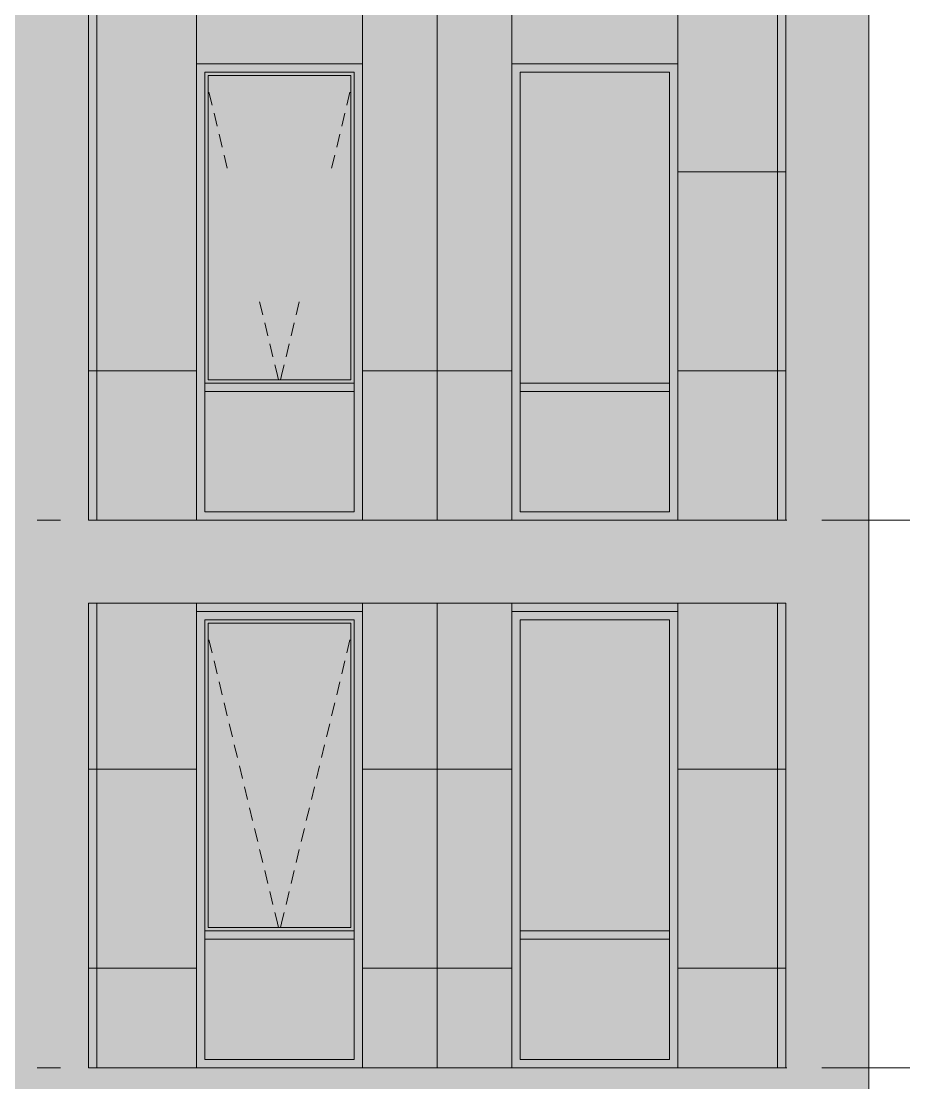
# Model space of a CAD drawing. Header units: millimetres. Extents: x 1499747 to 4230374, y -28481 to 441852.
# Drawn here: x 4040387 to 4045738, y 373938 to 380335 of the extents above; entities that cross this region are included whole.
import ezdxf

# ---------------------------------------------------------------- set-up
doc = ezdxf.new("R2010")
doc.units = ezdxf.units.MM
doc.header["$MEASUREMENT"] = 0
doc.layers.add('Чертеж и Рисунок', color=7, linetype='Continuous')

msp = doc.modelspace()

# ---------------------------------------------------------------- hatches: boundary and pattern name
at = {"layer": 'Чертеж и Рисунок', "linetype": 'Continuous', "lineweight": 0, "true_color": 0xbc9a89}
for points in [[(4045491.959991996, 373528.3710789105), (4045491.959991996, 400428.4121761327), (4044991.959228107, 400428.4121761327), (4044991.959228107, 373528.3710789105)], [(4040791.652810981, 399928.4114122438), (4040291.652047093, 399928.4114122438), (4040291.652047093, 374028.3718427994), (4040791.652810981, 374028.3718427994)], [(4040791.652810981, 377328.376884466), (4040791.652810981, 376828.3761205771), (4044991.959228107, 376828.3761205771), (4044991.959228107, 377328.376884466)], [(4044991.959228107, 374028.3718427994), (4021741.893707228, 374028.3718427994), (4021741.893707228, 373528.3710789105), (4044991.959228107, 373528.3710789105)]]:
    msp.add_hatch(color=33, dxfattribs=at).paths.add_polyline_path(points)
at = {"layer": 'Чертеж и Рисунок', "linetype": 'Continuous', "lineweight": 0, "true_color": 0xffffff}
h = msp.add_hatch(color=7, dxfattribs=at)
h.paths.add_polyline_path([(4040791.652810981, 383428.3862039105), (4040791.652810981, 377328.376884466), (4041442.053779018, 377328.376884466), (4041442.053779018, 380078.3810664833), (4042442.055341069, 380078.3810664833), (4042442.055341069, 377328.376884466), (4043341.856709206, 377328.376884466), (4043341.856709206, 380078.3810664833), (4044341.858271257, 380078.3810664833), (4044341.858271257, 377328.376884466), (4044991.959187278, 377328.376884466), (4044991.959187278, 383428.3862039105)])
h.paths.add_polyline_path([(4042442.055341069, 380628.3819574252), (4041442.053779018, 380628.3819574252), (4041442.053779018, 383378.3861394426), (4042442.055341069, 383378.3861394426)], flags=0)
h.paths.add_polyline_path([(4043341.856709206, 380628.3819574252), (4043341.856709206, 383378.3861394426), (4044341.858271257, 383378.3861394426), (4044341.858271257, 380628.3819574252)], flags=0)
at = {"layer": 'Чертеж и Рисунок', "linetype": 'Continuous', "lineweight": 0, "true_color": 0x2e2e2e}
for points in [[(4041442.053804648, 379728.3805511327), (4041492.053881037, 379728.3805511327), (4041492.053881037, 380028.381009466), (4041442.053804648, 380078.3810858549)], [(4041942.054568538, 380078.3810858549), (4041442.053804648, 380078.3810858549), (4041492.053881037, 380028.381009466), (4041942.054568538, 380028.381009466)], [(4041942.054568538, 380078.3810858549), (4041942.054568538, 380028.381009466), (4042392.055256037, 380028.381009466), (4042442.055332426, 380078.3810858549)], [(4042442.055332426, 379728.3805511327), (4042442.055332426, 380078.3810858549), (4042392.055256037, 380028.381009466), (4042392.055256037, 379728.3805511327)], [(4043341.85670712, 379728.3805511327), (4043391.856783509, 379728.3805511327), (4043391.856783509, 380028.381009466), (4043341.85670712, 380078.3810858549)], [(4043841.85747101, 380078.3810858549), (4043341.85670712, 380078.3810858549), (4043391.856783509, 380028.381009466), (4043841.85747101, 380028.381009466)], [(4043841.85747101, 380078.3810858549), (4043841.85747101, 380028.381009466), (4044291.858158509, 380028.381009466), (4044341.858234898, 380078.3810858549)], [(4044341.858234898, 379728.3805511327), (4044341.858234898, 380078.3810858549), (4044291.858158509, 380028.381009466), (4044291.858158509, 379728.3805511327)], [(4041442.053804648, 378328.3784122438), (4041492.053881037, 378328.3784122438), (4041492.053881037, 379728.3805511327), (4041442.053804648, 379728.3805511327)], [(4042442.055332426, 378328.3784122438), (4042442.055332426, 379728.3805511327), (4042392.055256037, 379728.3805511327), (4042392.055256037, 378328.3784122438)], [(4043341.85670712, 378328.3784122438), (4043391.856783509, 378328.3784122438), (4043391.856783509, 379728.3805511327), (4043341.85670712, 379728.3805511327)], [(4044341.858234898, 378328.3784122438), (4044341.858234898, 379728.3805511327), (4044291.858158509, 379728.3805511327), (4044291.858158509, 378328.3784122438)], [(4041442.053804648, 378128.3781066883), (4041492.053881037, 378128.3781066883), (4041492.053881037, 378328.3784122438), (4041442.053804648, 378328.3784122438)], [(4042442.055332426, 378128.3781066883), (4042442.055332426, 378328.3784122438), (4042392.055256037, 378328.3784122438), (4042392.055256037, 378128.3781066883)], [(4043341.85670712, 378128.3781066883), (4043391.856783509, 378128.3781066883), (4043391.856783509, 378328.3784122438), (4043341.85670712, 378328.3784122438)], [(4044341.858234898, 378128.3781066883), (4044341.858234898, 378328.3784122438), (4044291.858158509, 378328.3784122438), (4044291.858158509, 378128.3781066883)], [(4041442.053804648, 378128.3781066883), (4041442.053804648, 377328.376884466), (4041492.053881037, 377378.3769608549), (4041492.053881037, 378128.3781066883)], [(4041492.053881037, 378103.3780684938), (4041942.054568538, 378103.3780684938), (4041942.054568538, 378153.3781448827), (4041492.053881037, 378153.3781448827)], [(4041942.054568538, 378153.3781448827), (4041942.054568538, 378103.3780684938), (4042392.055256037, 378103.3780684938), (4042392.055256037, 378153.3781448827)], [(4042442.055332426, 378128.3781066883), (4042392.055256037, 378128.3781066883), (4042392.055256037, 377378.3769608549), (4042442.055332426, 377328.376884466)], [(4043341.85670712, 378128.3781066883), (4043341.85670712, 377328.376884466), (4043391.856783509, 377378.3769608549), (4043391.856783509, 378128.3781066883)], [(4043391.856783509, 378103.3780684938), (4043841.85747101, 378103.3780684938), (4043841.85747101, 378153.3781448827), (4043391.856783509, 378153.3781448827)], [(4043841.85747101, 378153.3781448827), (4043841.85747101, 378103.3780684938), (4044291.858158509, 378103.3780684938), (4044291.858158509, 378153.3781448827)], [(4044341.858234898, 378128.3781066883), (4044291.858158509, 378128.3781066883), (4044291.858158509, 377378.3769608549), (4044341.858234898, 377328.376884466)], [(4041442.053804648, 377328.376884466), (4041942.054568538, 377328.376884466), (4041942.054568538, 377378.3769608549), (4041492.053881037, 377378.3769608549)], [(4041942.054568538, 377328.376884466), (4042442.055332426, 377328.376884466), (4042392.055256037, 377378.3769608549), (4041942.054568538, 377378.3769608549)], [(4043841.85747101, 377328.376884466), (4043841.85747101, 377378.3769608549), (4043391.856783509, 377378.3769608549), (4043341.85670712, 377328.376884466)], [(4043841.85747101, 377328.376884466), (4044341.858234898, 377328.376884466), (4044291.858158509, 377378.3769608549), (4043841.85747101, 377378.3769608549)], [(4041442.053804648, 376428.375509466), (4041492.053881037, 376428.375509466), (4041492.053881037, 376728.3759677993), (4041442.053804648, 376778.3760441883)], [(4041942.054568538, 376778.3760441883), (4041442.053804648, 376778.3760441883), (4041492.053881037, 376728.3759677993), (4041942.054568538, 376728.3759677993)], [(4041942.054568538, 376778.3760441883), (4041942.054568538, 376728.3759677993), (4042392.055256037, 376728.3759677993), (4042442.055332426, 376778.3760441883)], [(4042442.055332426, 376428.375509466), (4042442.055332426, 376778.3760441883), (4042392.055256037, 376728.3759677993), (4042392.055256037, 376428.375509466)], [(4043341.85670712, 376428.375509466), (4043391.856783509, 376428.375509466), (4043391.856783509, 376728.3759677993), (4043341.85670712, 376778.3760441883)], [(4043841.85747101, 376778.3760441883), (4043341.85670712, 376778.3760441883), (4043391.856783509, 376728.3759677993), (4043841.85747101, 376728.3759677993)], [(4043841.85747101, 376778.3760441883), (4043841.85747101, 376728.3759677993), (4044291.858158509, 376728.3759677993), (4044341.858234898, 376778.3760441883)], [(4044341.858234898, 376428.375509466), (4044341.858234898, 376778.3760441883), (4044291.858158509, 376728.3759677993), (4044291.858158509, 376428.375509466)], [(4041442.053804648, 375028.3733705771), (4041492.053881037, 375028.3733705771), (4041492.053881037, 376428.375509466), (4041442.053804648, 376428.375509466)], [(4042442.055332426, 375028.3733705771), (4042442.055332426, 376428.375509466), (4042392.055256037, 376428.375509466), (4042392.055256037, 375028.3733705771)], [(4043341.85670712, 375028.3733705771), (4043391.856783509, 375028.3733705771), (4043391.856783509, 376428.375509466), (4043341.85670712, 376428.375509466)], [(4044341.858234898, 375028.3733705771), (4044341.858234898, 376428.375509466), (4044291.858158509, 376428.375509466), (4044291.858158509, 375028.3733705771)], [(4041442.053804648, 374828.3730650216), (4041492.053881037, 374828.3730650216), (4041492.053881037, 375028.3733705771), (4041442.053804648, 375028.3733705771)], [(4042442.055332426, 374828.3730650216), (4042442.055332426, 375028.3733705771), (4042392.055256037, 375028.3733705771), (4042392.055256037, 374828.3730650216)], [(4043341.85670712, 374828.3730650216), (4043391.856783509, 374828.3730650216), (4043391.856783509, 375028.3733705771), (4043341.85670712, 375028.3733705771)], [(4044341.858234898, 374828.3730650216), (4044341.858234898, 375028.3733705771), (4044291.858158509, 375028.3733705771), (4044291.858158509, 374828.3730650216)], [(4041442.053804648, 374828.3730650216), (4041442.053804648, 374028.3718427994), (4041492.053881037, 374078.3719191882), (4041492.053881037, 374828.3730650216)], [(4041492.053881037, 374803.3730268271), (4041942.054568538, 374803.3730268271), (4041942.054568538, 374853.3731032161), (4041492.053881037, 374853.3731032161)], [(4041942.054568538, 374853.3731032161), (4041942.054568538, 374803.3730268271), (4042392.055256037, 374803.3730268271), (4042392.055256037, 374853.3731032161)], [(4042442.055332426, 374828.3730650216), (4042392.055256037, 374828.3730650216), (4042392.055256037, 374078.3719191882), (4042442.055332426, 374028.3718427994)], [(4043341.85670712, 374828.3730650216), (4043341.85670712, 374028.3718427994), (4043391.856783509, 374078.3719191882), (4043391.856783509, 374828.3730650216)], [(4043391.856783509, 374803.3730268271), (4043841.85747101, 374803.3730268271), (4043841.85747101, 374853.3731032161), (4043391.856783509, 374853.3731032161)], [(4043841.85747101, 374853.3731032161), (4043841.85747101, 374803.3730268271), (4044291.858158509, 374803.3730268271), (4044291.858158509, 374853.3731032161)], [(4044341.858234898, 374828.3730650216), (4044291.858158509, 374828.3730650216), (4044291.858158509, 374078.3719191882), (4044341.858234898, 374028.3718427994)], [(4041442.053804648, 374028.3718427994), (4041942.054568538, 374028.3718427994), (4041942.054568538, 374078.3719191882), (4041492.053881037, 374078.3719191882)], [(4041942.054568538, 374028.3718427994), (4042442.055332426, 374028.3718427994), (4042392.055256037, 374078.3719191882), (4041942.054568538, 374078.3719191882)], [(4043841.85747101, 374028.3718427994), (4043841.85747101, 374078.3719191882), (4043391.856783509, 374078.3719191882), (4043341.85670712, 374028.3718427994)], [(4043841.85747101, 374028.3718427994), (4044341.858234898, 374028.3718427994), (4044291.858158509, 374078.3719191882), (4043841.85747101, 374078.3719191882)]]:
    msp.add_hatch(color=250, dxfattribs=at).paths.add_polyline_path(points)
at = {"layer": 'Чертеж и Рисунок', "linetype": 'Continuous', "lineweight": 0, "true_color": 0xf7fdff}
for points in [[(4041492.053881037, 378153.3781448827), (4041512.053911593, 378173.3781754383), (4041512.053911593, 380008.3809789105), (4041492.053881037, 380028.381009466)], [(4042392.055256037, 380028.381009466), (4041492.053881037, 380028.381009466), (4041512.053911593, 380008.3809789105), (4042372.055225482, 380008.3809789105)], [(4042392.055256037, 378153.3781448827), (4042392.055256037, 380028.381009466), (4042372.055225482, 380008.3809789105), (4042372.055225482, 378173.3781754383)], [(4042392.055256037, 378153.3781448827), (4042372.055225482, 378173.3781754383), (4041512.053911593, 378173.3781754383), (4041492.053881037, 378153.3781448827)], [(4041492.053881037, 374853.3731032161), (4041512.053911593, 374873.3731337716), (4041512.053911593, 376708.3759372438), (4041492.053881037, 376728.3759677993)], [(4042392.055256037, 376728.3759677993), (4041492.053881037, 376728.3759677993), (4041512.053911593, 376708.3759372438), (4042372.055225482, 376708.3759372438)], [(4042392.055256037, 374853.3731032161), (4042392.055256037, 376728.3759677993), (4042372.055225482, 376708.3759372438), (4042372.055225482, 374873.3731337716)], [(4042392.055256037, 374853.3731032161), (4042372.055225482, 374873.3731337716), (4041512.053911593, 374873.3731337716), (4041492.053881037, 374853.3731032161)]]:
    msp.add_hatch(color=7, dxfattribs=at).paths.add_polyline_path(points)
at = {"layer": 'Чертеж и Рисунок', "linetype": 'Continuous', "lineweight": 0, "true_color": 0x84adf9}
for points in [[(4041512.053911593, 378173.3781754383), (4042372.055225482, 378173.3781754383), (4042372.055225482, 380008.3809789105), (4041512.053911593, 380008.3809789105)], [(4043391.856783509, 378153.3781448827), (4044291.858158509, 378153.3781448827), (4044291.858158509, 378328.3784122438), (4044291.858158509, 379728.3805511327), (4044291.858158509, 380028.381009466), (4043391.856783509, 380028.381009466)], [(4041492.053881037, 377378.3769608549), (4042392.055256037, 377378.3769608549), (4042392.055256037, 378103.3780684938), (4041492.053881037, 378103.3780684938)], [(4043391.856783509, 378103.3780684938), (4043391.856783509, 377378.3769608549), (4044291.858158509, 377378.3769608549), (4044291.858158509, 378103.3780684938)], [(4043391.856783509, 374853.3731032161), (4044291.858158509, 374853.3731032161), (4044291.858158509, 375028.3733705771), (4044291.858158509, 376728.3759677993), (4043391.856783509, 376728.3759677993)], [(4041512.053911593, 374873.3731337716), (4042372.055225482, 374873.3731337716), (4042372.055225482, 376708.3759372438), (4041512.053911593, 376708.3759372438)], [(4041492.053881037, 374803.3730268271), (4041492.053881037, 374078.3719191882), (4042392.055256037, 374078.3719191882), (4042392.055256037, 374803.3730268271)], [(4043391.856783509, 374803.3730268271), (4043391.856783509, 374078.3719191882), (4044291.858158509, 374078.3719191882), (4044291.858158509, 374803.3730268271)]]:
    msp.add_hatch(color=161, dxfattribs=at).paths.add_polyline_path(points)
at = {"layer": 'Чертеж и Рисунок', "linetype": 'Continuous', "lineweight": 0, "true_color": 0xffffff}
msp.add_hatch(color=7, dxfattribs=at).paths.add_polyline_path([(4040791.652810981, 374028.3718427994), (4041442.053804648, 374028.3718427994), (4041442.053804648, 376778.3760441883), (4042442.055332426, 376778.3760441883), (4042442.055332426, 374028.3718427994), (4043341.85670712, 374028.3718427994), (4043341.85670712, 376778.3760441883), (4044341.858234898, 376778.3760441883), (4044341.858234898, 374028.3718427994), (4044991.959228107, 374028.3718427994), (4044991.959228107, 376828.3761205771), (4040791.652810981, 376828.3761205771)])

# ---------------------------------------------------------------- linework, layer by layer
at = {"layer": 'Чертеж и Рисунок', "color": 7, "linetype": 'Continuous', "lineweight": 5}
for points in [[(4045491.959991996, 373528.3710789105), (4045491.959991996, 400428.4121761327)], [(4040791.652810981, 377328.376884466), (4040791.652810981, 383428.3862039105)], [(4044991.959228107, 377328.376884466), (4044991.959228107, 383428.3862039105)], [(4041442.053804648, 377328.376884466), (4041442.053804648, 380078.3810858549)], [(4041442.053804648, 380078.3810858549), (4042442.055332426, 380078.3810858549)], [(4043341.85670712, 377328.376884466), (4043341.85670712, 380078.3810858549)], [(4043341.85670712, 380078.3810858549), (4044341.858234898, 380078.3810858549)], [(4044341.858234898, 380078.3810858549), (4044341.858234898, 377328.376884466)], [(4041492.053881037, 379728.3805511327), (4041492.053881037, 380028.381009466)], [(4041492.053881037, 380028.381009466), (4041942.054568538, 380028.381009466)], [(4041512.053911593, 380008.3809789105), (4041512.053911593, 378173.3781754383)], [(4042372.055225482, 380008.3809789105), (4041512.053911593, 380008.3809789105)], [(4041942.054568538, 380028.381009466), (4042392.055256037, 380028.381009466)], [(4042372.055225482, 378173.3781754383), (4042372.055225482, 380008.3809789105)], [(4042392.055256037, 379728.3805511327), (4042392.055256037, 380028.381009466)], [(4043391.856783509, 379728.3805511327), (4043391.856783509, 380028.381009466)], [(4043391.856783509, 380028.381009466), (4043841.85747101, 380028.381009466)], [(4043841.85747101, 380028.381009466), (4044291.858158509, 380028.381009466)], [(4044291.858158509, 379728.3805511327), (4044291.858158509, 380028.381009466)], [(4041492.053881037, 378328.3784122438), (4041492.053881037, 379728.3805511327)], [(4042392.055256037, 378328.3784122438), (4042392.055256037, 379728.3805511327)], [(4043391.856783509, 378328.3784122438), (4043391.856783509, 379728.3805511327)], [(4044291.858158509, 378328.3784122438), (4044291.858158509, 379728.3805511327)], [(4041492.053881037, 378153.3781448827), (4041492.053881037, 378328.3784122438)], [(4042392.055256037, 378153.3781448827), (4042392.055256037, 378328.3784122438)], [(4043391.856783509, 378153.3781448827), (4043391.856783509, 378328.3784122438)], [(4044291.858158509, 378153.3781448827), (4044291.858158509, 378328.3784122438)], [(4041492.053881037, 378128.3781066883), (4041492.053881037, 378153.3781448827)], [(4041942.054568538, 378153.3781448827), (4041492.053881037, 378153.3781448827)], [(4041492.053881037, 378103.3780684938), (4041492.053881037, 378128.3781066883)], [(4041512.053911593, 378173.3781754383), (4042372.055225482, 378173.3781754383)], [(4042392.055256037, 378153.3781448827), (4041942.054568538, 378153.3781448827)], [(4042392.055256037, 378128.3781066883), (4042392.055256037, 378153.3781448827)], [(4042392.055256037, 378103.3780684938), (4042392.055256037, 378128.3781066883)], [(4043391.856783509, 378128.3781066883), (4043391.856783509, 378153.3781448827)], [(4043841.85747101, 378153.3781448827), (4043391.856783509, 378153.3781448827)], [(4043391.856783509, 378103.3780684938), (4043391.856783509, 378128.3781066883)], [(4044291.858158509, 378153.3781448827), (4043841.85747101, 378153.3781448827)], [(4044291.858158509, 378128.3781066883), (4044291.858158509, 378153.3781448827)], [(4044291.858158509, 378103.3780684938), (4044291.858158509, 378128.3781066883)], [(4041492.053881037, 377378.3769608549), (4041492.053881037, 378103.3780684938)], [(4041942.054568538, 378103.3780684938), (4041492.053881037, 378103.3780684938)], [(4042392.055256037, 378103.3780684938), (4041942.054568538, 378103.3780684938)], [(4042392.055256037, 377378.3769608549), (4042392.055256037, 378103.3780684938)], [(4043391.856783509, 377378.3769608549), (4043391.856783509, 378103.3780684938)], [(4043841.85747101, 378103.3780684938), (4043391.856783509, 378103.3780684938)], [(4044291.858158509, 378103.3780684938), (4043841.85747101, 378103.3780684938)], [(4044291.858158509, 377378.3769608549), (4044291.858158509, 378103.3780684938)], [(4041942.054568538, 377378.3769608549), (4041492.053881037, 377378.3769608549)], [(4042392.055256037, 377378.3769608549), (4041942.054568538, 377378.3769608549)], [(4043841.85747101, 377378.3769608549), (4043391.856783509, 377378.3769608549)], [(4044291.858158509, 377378.3769608549), (4043841.85747101, 377378.3769608549)], [(4040791.652810981, 377328.376884466), (4044991.959228107, 377328.376884466)], [(4040791.652810981, 374028.3718427994), (4040791.652810981, 376828.3761205771)], [(4040791.652810981, 376828.3761205771), (4044991.959228107, 376828.3761205771)], [(4041442.053804648, 374028.3718427994), (4041442.053804648, 376778.3760441883)], [(4041442.053804648, 376778.3760441883), (4042442.055332426, 376778.3760441883)], [(4043341.85670712, 374028.3718427994), (4043341.85670712, 376778.3760441883)], [(4043341.85670712, 376778.3760441883), (4044341.858234898, 376778.3760441883)], [(4044341.858234898, 376778.3760441883), (4044341.858234898, 374028.3718427994)], [(4044991.959228107, 374028.3718427994), (4044991.959228107, 376828.3761205771)], [(4041492.053881037, 376428.375509466), (4041492.053881037, 376728.3759677993)], [(4041492.053881037, 376728.3759677993), (4041942.054568538, 376728.3759677993)], [(4041942.054568538, 376728.3759677993), (4042392.055256037, 376728.3759677993)], [(4042392.055256037, 376428.375509466), (4042392.055256037, 376728.3759677993)], [(4043391.856783509, 376428.375509466), (4043391.856783509, 376728.3759677993)], [(4043391.856783509, 376728.3759677993), (4043841.85747101, 376728.3759677993)], [(4043841.85747101, 376728.3759677993), (4044291.858158509, 376728.3759677993)], [(4044291.858158509, 376428.375509466), (4044291.858158509, 376728.3759677993)], [(4041512.053911593, 376708.3759372438), (4041512.053911593, 374873.3731337716)], [(4042372.055225482, 376708.3759372438), (4041512.053911593, 376708.3759372438)], [(4042372.055225482, 374873.3731337716), (4042372.055225482, 376708.3759372438)], [(4041492.053881037, 375028.3733705771), (4041492.053881037, 376428.375509466)], [(4042392.055256037, 375028.3733705771), (4042392.055256037, 376428.375509466)], [(4043391.856783509, 375028.3733705771), (4043391.856783509, 376428.375509466)], [(4044291.858158509, 375028.3733705771), (4044291.858158509, 376428.375509466)], [(4041492.053881037, 374853.3731032161), (4041492.053881037, 375028.3733705771)], [(4042392.055256037, 374853.3731032161), (4042392.055256037, 375028.3733705771)], [(4043391.856783509, 374853.3731032161), (4043391.856783509, 375028.3733705771)], [(4044291.858158509, 374853.3731032161), (4044291.858158509, 375028.3733705771)], [(4041512.053911593, 374873.3731337716), (4042372.055225482, 374873.3731337716)], [(4041492.053881037, 374828.3730650216), (4041492.053881037, 374853.3731032161)], [(4041942.054568538, 374853.3731032161), (4041492.053881037, 374853.3731032161)], [(4041492.053881037, 374803.3730268271), (4041492.053881037, 374828.3730650216)], [(4041492.053881037, 374078.3719191882), (4041492.053881037, 374803.3730268271)], [(4041942.054568538, 374803.3730268271), (4041492.053881037, 374803.3730268271)], [(4042392.055256037, 374853.3731032161), (4041942.054568538, 374853.3731032161)], [(4042392.055256037, 374803.3730268271), (4041942.054568538, 374803.3730268271)], [(4042392.055256037, 374828.3730650216), (4042392.055256037, 374853.3731032161)], [(4042392.055256037, 374803.3730268271), (4042392.055256037, 374828.3730650216)], [(4042392.055256037, 374078.3719191882), (4042392.055256037, 374803.3730268271)], [(4043391.856783509, 374828.3730650216), (4043391.856783509, 374853.3731032161)], [(4043841.85747101, 374853.3731032161), (4043391.856783509, 374853.3731032161)], [(4043391.856783509, 374803.3730268271), (4043391.856783509, 374828.3730650216)], [(4043391.856783509, 374078.3719191882), (4043391.856783509, 374803.3730268271)], [(4043841.85747101, 374803.3730268271), (4043391.856783509, 374803.3730268271)], [(4044291.858158509, 374853.3731032161), (4043841.85747101, 374853.3731032161)], [(4044291.858158509, 374803.3730268271), (4043841.85747101, 374803.3730268271)], [(4044291.858158509, 374828.3730650216), (4044291.858158509, 374853.3731032161)], [(4044291.858158509, 374803.3730268271), (4044291.858158509, 374828.3730650216)], [(4044291.858158509, 374078.3719191882), (4044291.858158509, 374803.3730268271)], [(4040791.652810981, 374028.3718427994), (4044991.959228107, 374028.3718427994)], [(4041942.054568538, 374078.3719191882), (4041492.053881037, 374078.3719191882)], [(4042392.055256037, 374078.3719191882), (4041942.054568538, 374078.3719191882)], [(4043841.85747101, 374078.3719191882), (4043391.856783509, 374078.3719191882)], [(4044291.858158509, 374078.3719191882), (4043841.85747101, 374078.3719191882)]]:
    msp.add_lwpolyline(points, dxfattribs=at)
at = {"layer": 'Чертеж и Рисунок', "color": 253, "linetype": 'Continuous', "lineweight": 5, "true_color": 0xaaaaaa}
for points in [[(4040842.652888898, 383428.3862039105), (4040842.652888898, 377328.376884466)], [(4042891.956019773, 383428.3862039105), (4042891.956019773, 377328.376884466)], [(4044942.259152176, 383428.3862039105), (4044942.259152176, 377328.376884466)], [(4041442.653805565, 380628.3819261327), (4041442.653805565, 380078.3810858549)], [(4042442.055332426, 380628.3819261327), (4042442.055332426, 380078.3810858549)], [(4043342.256707732, 380628.3819261327), (4043342.256707732, 380078.3810858549)], [(4044341.658234593, 380628.3819261327), (4044341.658234593, 380078.3810858549)], [(4041442.653805565, 380078.3810858549), (4041442.653805565, 377328.376884466)], [(4042442.055332426, 380078.3810858549), (4042442.055332426, 377328.376884466)], [(4043342.256707732, 380078.3810858549), (4043342.256707732, 377328.376884466)], [(4044341.658234593, 380078.3810858549), (4044341.658234593, 377328.376884466)], [(4044341.858234898, 379428.1800924938), (4044991.959228107, 379428.1800924938)], [(4040791.652810981, 378228.1782591605), (4041442.053804648, 378228.1782591605)], [(4042442.055332426, 378228.1782591605), (4043341.756706968, 378228.1782591605)], [(4044341.658234593, 378228.1782591605), (4044341.858234898, 378228.1782591605)], [(4044341.858234898, 378228.1782591605), (4044991.959228107, 378228.1782591605)], [(4040842.652888898, 376828.3761205771), (4040842.652888898, 374028.3718427994)], [(4041442.653805565, 376828.3761205771), (4041442.653805565, 376778.3760441883)], [(4041442.653805565, 376778.3760441883), (4041442.653805565, 374028.3718427994)], [(4042442.055332426, 376828.3761205771), (4042442.055332426, 376778.3760441883)], [(4042442.055332426, 376778.3760441883), (4042442.055332426, 374028.3718427994)], [(4042891.956019773, 376828.3761205771), (4042891.956019773, 374028.3718427994)], [(4043342.256707732, 376828.3761205771), (4043342.256707732, 376778.3760441883)], [(4043342.256707732, 376778.3760441883), (4043342.256707732, 374028.8718435633)], [(4044341.658234593, 376828.3761205771), (4044341.658234593, 376778.3760441883)], [(4044341.658234593, 376778.3760441883), (4044341.658234593, 374028.8718435633)], [(4044942.259152176, 376828.3761205771), (4044942.259152176, 374028.8718435633)], [(4040791.652810981, 375828.1745924938), (4041442.053804648, 375828.1745924938)], [(4042442.055332426, 375828.1745924938), (4043341.756706968, 375828.1745924938)], [(4044341.658234593, 375828.1745924938), (4044341.858234898, 375828.1745924938)], [(4044341.858234898, 375828.1745924938), (4044991.959228107, 375828.1745924938)], [(4040791.652810981, 374628.1727591605), (4041442.053804648, 374628.1727591605)], [(4042442.055332426, 374628.1727591605), (4043341.756706968, 374628.1727591605)], [(4044341.658234593, 374628.1727591605), (4044341.858234898, 374628.1727591605)], [(4044341.858234898, 374628.1727591605), (4044991.959228107, 374628.1727591605)]]:
    msp.add_lwpolyline(points, dxfattribs=at)
at = {"layer": 'Чертеж и Рисунок', "color": 23, "linetype": 'Continuous', "lineweight": 5, "true_color": 0xbf8080}
for points in [[(4041517.553919996, 379907.0808241466), (4041536.253948565, 379829.2807052855)], [(4042366.555217079, 379907.0808241466), (4042347.755188357, 379829.2807052855)], [(4041548.053966593, 379780.6806310355), (4041566.753995162, 379702.8805121743)], [(4042335.955170329, 379780.6806310355), (4042317.255141759, 379702.8805121743)], [(4041578.55401319, 379654.2804379243), (4041597.254041759, 379576.580319216)], [(4042305.455123732, 379654.2804379243), (4042286.755095162, 379576.580319216)], [(4041609.054059787, 379527.980244966), (4041627.754088357, 379450.1801261049)], [(4042274.955077135, 379527.980244966), (4042256.255048565, 379450.1801261049)], [(4041822.554385968, 378643.3788934938), (4041841.35441469, 378565.5787746327)], [(4042061.454750954, 378643.3788934938), (4042042.654722231, 378565.5787746327)], [(4041853.054432565, 378516.9787003827), (4041871.854461287, 378439.1785815216)], [(4042030.954704357, 378516.9787003827), (4042012.154675635, 378439.1785815216)], [(4041883.554479162, 378390.5785072716), (4041902.354507884, 378312.8783885632)], [(4042000.45465776, 378390.5785072716), (4041981.654629037, 378312.8783885632)], [(4041914.05452576, 378264.2783143133), (4041923.254539815, 378226.1782561049)], [(4041969.954611162, 378264.2783143133), (4041960.754597107, 378226.1782561049)], [(4041923.254539815, 378226.1782561049), (4041935.954559218, 378173.3781754383)], [(4041960.754597107, 378226.1782561049), (4041948.054577704, 378173.3781754383)], [(4041517.553919996, 376607.0757824799), (4041536.253948565, 376529.2756636188)], [(4042366.555217079, 376607.0757824799), (4042347.755188357, 376529.2756636188)], [(4041548.053966593, 376480.6755893688), (4041566.753995162, 376402.8754705077)], [(4042335.955170329, 376480.6755893688), (4042317.255141759, 376402.8754705077)], [(4041578.55401319, 376354.2753962577), (4041597.254041759, 376276.5752775493)], [(4042305.455123732, 376354.2753962577), (4042286.755095162, 376276.5752775493)], [(4041609.054059787, 376227.9752032994), (4041627.754088357, 376150.1750844382)], [(4042274.955077135, 376227.9752032994), (4042256.255048565, 376150.1750844382)], [(4041639.554106385, 376101.5750101883), (4041658.254134954, 376023.7748913271)], [(4042244.455030537, 376101.5750101883), (4042225.755001968, 376023.7748913271)], [(4041670.054152982, 375975.1748170771), (4041688.754181551, 375897.4746983688)], [(4042213.95498394, 375975.1748170771), (4042195.254955371, 375897.4746983688)], [(4041700.554199579, 375848.774623966), (4041719.254228149, 375771.0745052577)], [(4042183.454937343, 375848.774623966), (4042164.754908773, 375771.0745052577)], [(4041731.054246176, 375722.4744310077), (4041749.854274898, 375644.6743121466)], [(4042152.954890746, 375722.4744310077), (4042134.254862176, 375644.6743121466)], [(4041761.554292773, 375596.0742378966), (4041780.354321496, 375518.2741190355)], [(4042122.454844148, 375596.0742378966), (4042103.754815579, 375518.2741190355)], [(4041792.054339371, 375469.6740447854), (4041810.854368093, 375391.9739260771)], [(4042091.954797551, 375469.6740447854), (4042073.254768982, 375391.9739260771)], [(4041822.554385968, 375343.3738518271), (4041841.35441469, 375265.573732966)], [(4042061.454750954, 375343.3738518271), (4042042.654722231, 375265.573732966)], [(4041853.054432565, 375216.973658716), (4041871.854461287, 375139.1735398549)], [(4042030.954704357, 375216.973658716), (4042012.154675635, 375139.1735398549)], [(4041883.554479162, 375090.5734656049), (4041902.354507884, 375012.8733468966)], [(4042000.45465776, 375090.5734656049), (4041981.654629037, 375012.8733468966)], [(4041914.05452576, 374964.2732726466), (4041923.254539815, 374926.1732144383)], [(4041923.254539815, 374926.1732144383), (4041935.954559218, 374873.3731337716)], [(4041960.754597107, 374926.1732144383), (4041948.054577704, 374873.3731337716)], [(4041969.954611162, 374964.2732726466), (4041960.754597107, 374926.1732144383)]]:
    msp.add_lwpolyline(points, dxfattribs=at)
at = {"layer": 'Чертеж и Рисунок', "color": 1, "linetype": 'Continuous', "lineweight": 0}
for points in [[(4040481.852337676, 377328.376884466), (4040622.952553246, 377328.376884466)], [(4040834.652876676, 377328.376884466), (4041363.853685176, 377328.376884466)], [(4041575.454008454, 377328.376884466), (4041716.654224176, 377328.376884466)], [(4041928.254547454, 377328.376884466), (4042457.455355954, 377328.376884466)], [(4042669.155679384, 377328.376884466), (4042810.255894954, 377328.376884466)], [(4043021.856218232, 377328.376884466), (4043551.057026732, 377328.376884466)], [(4043762.757350163, 377328.376884466), (4043903.857565732, 377328.376884466)], [(4044115.457889009, 377328.376884466), (4044644.658697509, 377328.376884466)], [(4044856.35902094, 377328.376884466), (4044997.459236509, 377328.376884466)], [(4045209.15955994, 377328.376884466), (4045738.260368288, 377328.376884466)], [(4040481.852337676, 374028.3718427994), (4040622.952553246, 374028.3718427994)], [(4040834.652876676, 374028.3718427994), (4041363.853685176, 374028.3718427994)], [(4041575.454008454, 374028.3718427994), (4041716.654224176, 374028.3718427994)], [(4041928.254547454, 374028.3718427994), (4042457.455355954, 374028.3718427994)], [(4042669.155679384, 374028.3718427994), (4042810.255894954, 374028.3718427994)], [(4043021.856218232, 374028.3718427994), (4043551.057026732, 374028.3718427994)], [(4043762.757350163, 374028.3718427994), (4043903.857565732, 374028.3718427994)], [(4044115.457889009, 374028.3718427994), (4044644.658697509, 374028.3718427994)], [(4044856.35902094, 374028.3718427994), (4044997.459236509, 374028.3718427994)], [(4045209.15955994, 374028.3718427994), (4045738.260368288, 374028.3718427994)]]:
    msp.add_lwpolyline(points, dxfattribs=at)

doc.saveas('drawing.dxf')
